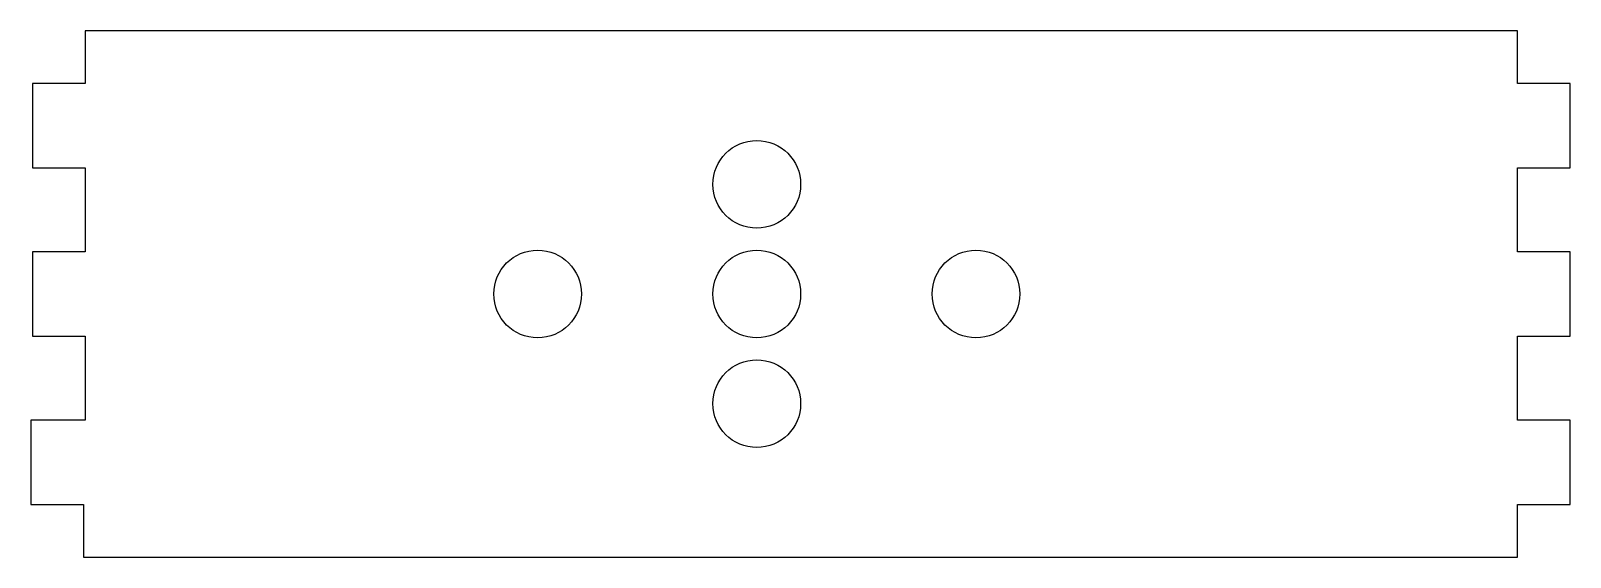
# Model space of a CAD drawing. Header units: millimetres. Extents: x -58 to 29.8, y -19.1 to 10.9.
import ezdxf

# ---------------------------------------------------------------- set-up
doc = ezdxf.new("R2010")
doc.units = ezdxf.units.MM

msp = doc.modelspace()

# ---------------------------------------------------------------- linework, layer by layer
at = {"color": 7, "linetype": 'Continuous', "lineweight": 25}
for p, q in [((-54.925, 10.894), (-54.925, 7.894)), ((26.768, 10.894), (-54.925, 10.894)), ((26.768, 7.894), (26.768, 10.894)), ((-54.925, 7.894), (-57.925, 7.894)), ((-57.925, 7.894), (-57.925, 3.094)), ((29.768, 7.894), (26.768, 7.894)), ((29.768, 3.094), (29.768, 7.894)), ((-57.925, 3.094), (-54.934, 3.094)), ((-54.934, 3.094), (-54.934, -1.706)), ((26.77, 3.094), (29.768, 3.094)), ((26.77, -1.706), (26.77, 3.094)), ((-57.931, -1.706), (-57.931, -6.506)), ((-54.934, -1.706), (-57.931, -1.706)), ((29.77, -1.706), (26.77, -1.706)), ((29.77, -6.506), (29.77, -1.706)), ((-57.931, -6.506), (-54.931, -6.506)), ((-54.931, -6.506), (-54.931, -11.306)), ((26.77, -6.506), (29.77, -6.506)), ((26.77, -11.306), (26.77, -6.506)), ((-58.03, -11.306), (-58.03, -16.106)), ((-54.931, -11.306), (-58.03, -11.306)), ((29.77, -11.306), (26.77, -11.306)), ((29.77, -16.106), (29.77, -11.306)), ((-58.03, -16.106), (-55.03, -16.106)), ((-55.03, -16.106), (-55.03, -19.106)), ((26.77, -16.106), (29.77, -16.106)), ((26.77, -19.106), (26.77, -16.106)), ((-55.03, -19.106), (26.77, -19.106))]:
    msp.add_line(p, q, dxfattribs=at)
for centre in [(-16.621, 2.144), (-29.121, -4.106), (-16.621, -4.106), (-4.121, -4.106), (-16.621, -10.356)]:
    msp.add_circle(centre, 2.5, dxfattribs=at)

doc.saveas('drawing.dxf')
